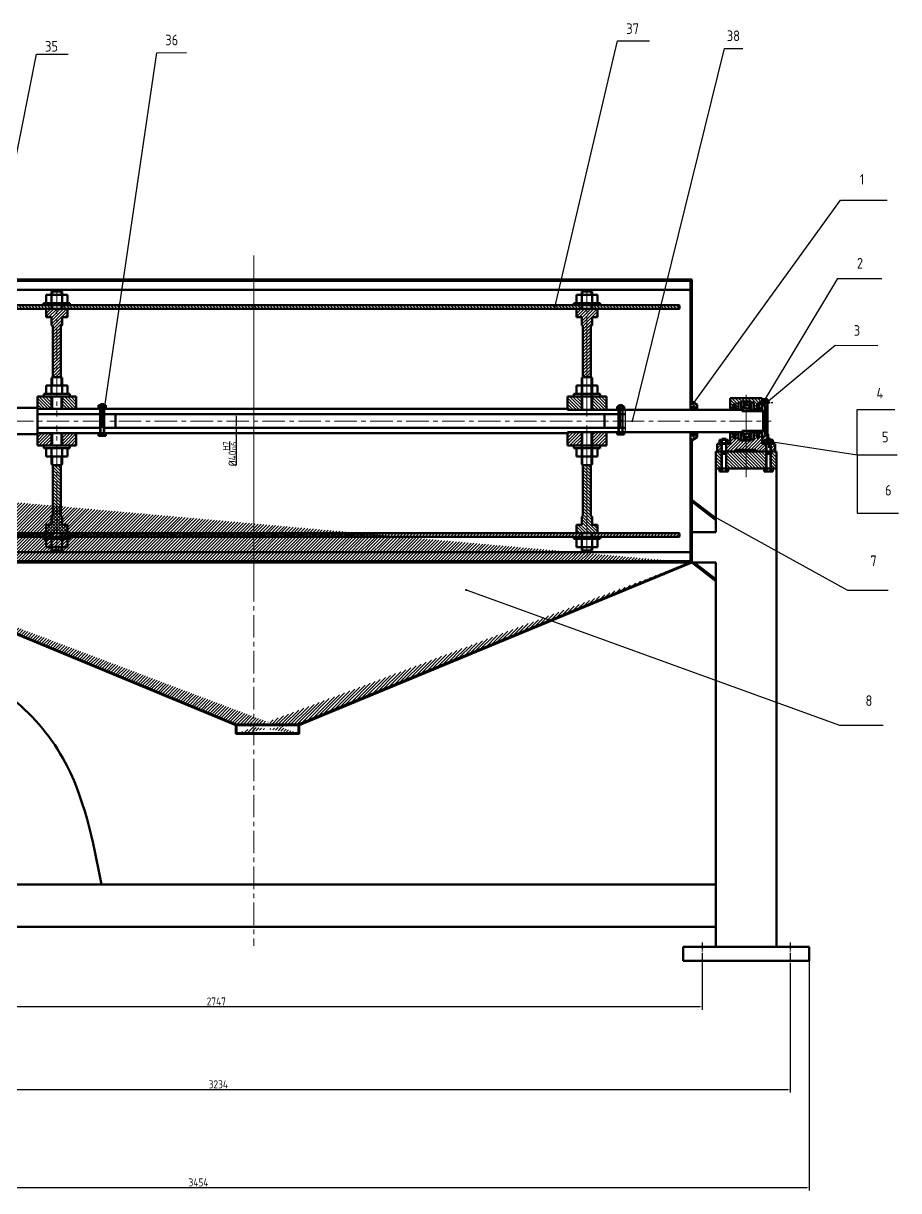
# Model space of a CAD drawing. Extents: x -11378 to 3982, y -2037 to 3878.
# Drawn here: x -1688 to 786, y 579 to 3878 of the extents above; entities that cross this region are included whole.
import ezdxf

# ---------------------------------------------------------------- set-up
doc = ezdxf.new("R2010")
doc.units = 0
for name, pattern in [('ACAD_ISO04W100', [30, 24, -3, 0, -3]), ('CENTER2', [28.575, 19.05, -3.175, 3.175, -3.175]), ('CENTERX2', [101.6, 63.5, -12.7, 12.7, -12.7])]:
    doc.linetypes.add(name, pattern=pattern)
doc.layers.get('0').update_dxf_attribs({"linetype": 'CONTINUOUS'})
doc.layers.get('Defpoints').update_dxf_attribs({"linetype": 'CONTINUOUS'})
doc.layers.add('中心线', color=50, linetype='CENTER2')
for name, color, linetype, lineweight in [('中心线层', 4, 'ACAD_ISO04W100', 25), ('文字层', 7, 'CONTINUOUS', 25), ('标注层', 3, 'CONTINUOUS', 25), ('点划线', 1, 'CENTERX2', 9), ('粗实线', 7, 'CONTINUOUS', 50), ('细实线', 5, 'CONTINUOUS', 20)]:
    doc.layers.add(name, color=color, linetype=linetype, lineweight=lineweight)
doc.styles.get("Standard").update_dxf_attribs({"font": 'gbenor.shx'})
doc.styles.add('工程字', font='gbenor.shx', dxfattribs={"bigfont": 'gbcbig.shx'})
doc.dimstyles.new('标注样式', dxfattribs={"dimscale": 6, "dimtxt": 3.75, "dimasz": 1, "dimexe": 1.5, "dimexo": 0, "dimgap": 0.5, "dimtad": 1, "dimdec": 0, "dimdsep": 46, "dimtxsty": '工程字', "dimcen": 0, "dimadec": 1, "dimazin": 0, "dimtfac": 0.7, "dimtdec": 0, "dimtmove": 0, "dimatfit": 3, "dimldrblk": 'DOT', "dimfxl": 1, "dimtzin": 0, "dimarcsym": 0})
doc.dimstyles.new('标注样式$0', dxfattribs={"dimscale": 6, "dimtxt": 3.75, "dimasz": 1, "dimexe": 1.5, "dimexo": 0, "dimgap": 0.5, "dimtad": 1, "dimdec": 0, "dimdsep": 46, "dimtxsty": '工程字', "dimcen": 0, "dimadec": 1, "dimazin": 0, "dimtfac": 0.7, "dimtdec": 0, "dimtmove": 0, "dimatfit": 3, "dimldrblk": 'DOT', "dimfxl": 1, "dimtzin": 0, "dimarcsym": 0})

# ---------------------------------------------------------------- blocks, each defined once
blk = doc.blocks.new('_Dot')
at = {"color": 0, "lineweight": -2}
blk.add_line((-0.5, 0), (-1, 0), dxfattribs=at)
at = {"color": 0, "const_width": 0.5}
blk.add_lwpolyline([(-0.25, 0, 1), (0.25, 0, 1)], format="xyb", close=True, dxfattribs=at)
blk = doc.blocks.new('*D17')
at = {"layer": 'Defpoints', "color": 0}
for p in [(-2516.2, 1228.9), (230.9, 1228.9), (230.9, 1099.4)]:
    blk.add_point(p, dxfattribs=at)
at = {"layer": '标注层', "color": 0, "lineweight": -2}
for p, q in [((-2516.2, 1228.9), (-2516.2, 1090.4)), ((230.9, 1228.9), (230.9, 1090.4)), ((-2510.2, 1099.4), (224.9, 1099.4))]:
    blk.add_line(p, q, dxfattribs=at)
at = {"layer": '标注层', "color": 0}
for points in [[(-2510.2, 1100.4), (-2510.2, 1098.4), (-2516.2, 1099.4)], [(224.9, 1100.4), (224.9, 1098.4), (230.9, 1099.4)]]:
    blk.add_solid(points, dxfattribs=at)
at = {"layer": '标注层', "color": 0, "insert": (-1142.7, 1113.7), "char_height": 22.5, "attachment_point": 5, "style": '工程字'}
blk.add_mtext('2747', dxfattribs=at)
blk = doc.blocks.new('*D18')
at = {"layer": 'Defpoints', "color": 0}
for p in [(-2753.9, 1228.9), (480, 1216.9), (480, 865.1)]:
    blk.add_point(p, dxfattribs=at)
at = {"layer": '标注层', "color": 0, "lineweight": -2}
for p, q in [((-2753.9, 1228.9), (-2753.9, 856.1)), ((480, 1216.9), (480, 856.1)), ((-2747.9, 865.1), (474, 865.1))]:
    blk.add_line(p, q, dxfattribs=at)
at = {"layer": '标注层', "color": 0}
for points in [[(-2747.9, 866.1), (-2747.9, 864.1), (-2753.9, 865.1)], [(474, 866.1), (474, 864.1), (480, 865.1)]]:
    blk.add_solid(points, dxfattribs=at)
at = {"layer": '标注层', "color": 0, "insert": (-1136.9, 879.4), "char_height": 22.5, "attachment_point": 5, "style": '工程字'}
blk.add_mtext('3234', dxfattribs=at)
blk = doc.blocks.new('*D20')
at = {"layer": 'Defpoints', "color": 0}
for p in [(-2919.8, 3469.8), (533.8, 1228.9), (533.8, 587.9)]:
    blk.add_point(p, dxfattribs=at)
at = {"layer": '标注层', "color": 0, "lineweight": -2}
for p, q in [((-2919.8, 3469.8), (-2919.8, 578.9)), ((533.8, 1228.9), (533.8, 578.9)), ((-2913.8, 587.9), (527.8, 587.9))]:
    blk.add_line(p, q, dxfattribs=at)
at = {"layer": '标注层', "color": 0}
for points in [[(-2913.8, 588.9), (-2913.8, 586.9), (-2919.8, 587.9)], [(527.8, 588.9), (527.8, 586.9), (533.8, 587.9)]]:
    blk.add_solid(points, dxfattribs=at)
at = {"layer": '标注层', "color": 0, "insert": (-1193, 602.2), "char_height": 22.5, "attachment_point": 5, "style": '工程字'}
blk.add_mtext('3454', dxfattribs=at)
blk = doc.blocks.new('*D25')
at = {"layer": 'Defpoints', "color": 0}
for p in [(-1036.8, 2773.9), (-1086.9, 2734.9), (-1036.8, 2734.9)]:
    blk.add_point(p, dxfattribs=at)
at = {"layer": '标注层', "color": 0, "lineweight": -2}
for p, q in [((-1036.8, 2773.9), (-1095.9, 2773.9)), ((-1086.9, 2767.9), (-1086.9, 2740.9)), ((-1036.8, 2734.9), (-1095.9, 2734.9)), ((-1086.9, 2734.9), (-1086.9, 2629.8))]:
    blk.add_line(p, q, dxfattribs=at)
at = {"layer": '标注层', "color": 0}
for points in [[(-1087.9, 2767.9), (-1085.9, 2767.9), (-1086.9, 2773.9)], [(-1087.9, 2740.9), (-1085.9, 2740.9), (-1086.9, 2734.9)]]:
    blk.add_solid(points, dxfattribs=at)
at = {"layer": '标注层', "color": 0, "insert": (-1104.6, 2661.7), "char_height": 22.5, "attachment_point": 5, "rotation": 90, "style": '工程字'}
blk.add_mtext('%%C40{\\H0.7x;\\SH7/n6;}', dxfattribs=at)

msp = doc.modelspace()

# ---------------------------------------------------------------- hatches: boundary and pattern name
at = {"layer": '细实线'}
h = msp.add_hatch(dxfattribs=at)
h.set_pattern_fill('ANSI31', color=256, scale=2, style=0)
h.set_pattern_definition([(45, (-2270.203, 2809.8553), (-4.490128, 4.490128), [])])
h.paths.add_polyline_path([(-2270.2, 3027.2), (-2268.2, 3027.2), (-2268.2, 2915.6), (-2197.9, 2915.6), (-2197.9, 3154.4), (202.1, 3154.4), (202.1, 2809.9), (198.1, 2809.9), (198.1, 3150.4), (-2193.9, 3150.4), (-2193.9, 2911.6), (-2197.9, 2911.6), (-2270.2, 2911.6)])
h = msp.add_hatch(dxfattribs=at)
h.set_pattern_fill('ANSI31', color=256, scale=2, style=0)
h.set_pattern_definition([(135, (167.0265, 3071.4916), (4.490128, 4.490128), [])])
h.paths.add_polyline_path([(-79.7, 3081.5), (165.5, 3081.5, -0.414214), (167, 3080), (167, 3073, -0.414214), (165.5, 3071.5), (-79.7, 3071.5)])
h.paths.add_polyline_path([(-1117.6, 3081.5), (-844.2, 3081.5), (-109.7, 3081.5), (-109.7, 3071.5), (-844.2, 3071.5), (-1117.6, 3071.5)])
h.paths.add_polyline_path([(-1578.6, 3081.5), (-1117.6, 3081.5), (-1117.6, 3071.5), (-1578.6, 3071.5)])
h.paths.add_polyline_path([(-1853.8, 3081.5), (-1853.8, 3071.5), (-1608.6, 3071.5), (-1608.6, 3081.5)])
h = msp.add_hatch(dxfattribs=at)
h.set_pattern_fill('ANSI31', color=256, scale=2, style=0)
h.set_pattern_definition([(45, (-1623.5926, 2878.8465), (-4.490128, 4.490128), [])])
h.paths.add_polyline_path([(-1578.6, 3047.5), (-1563.6, 3047.5), (-1563.6, 3071.5), (-1593.6, 3071.5), (-1593.6, 2987.7), (-1593.6, 2878.8), (-1582.3, 2878.8), (-1582.3, 2987.7), (-1582.3, 3022.5), (-1578.6, 3025.3), (-1578.6, 3029.4)])
h.paths.add_polyline_path([(-1593.6, 3071.5), (-1623.6, 3071.5), (-1623.6, 3047.5), (-1608.6, 3047.5), (-1608.6, 3029.4), (-1608.6, 3025.3), (-1604.8, 3022.5), (-1604.8, 2987.7), (-1604.8, 2878.8), (-1593.6, 2878.8), (-1593.6, 2987.7)])
h.paths.add_polyline_path([(-94.7, 3071.5), (-124.7, 3071.5), (-124.7, 3047.5), (-109.7, 3047.5), (-109.7, 3029.4), (-109.7, 3025.3), (-106, 3022.5), (-106, 2987.7), (-106, 2878.8), (-94.7, 2878.8), (-94.7, 2987.7)])
h.paths.add_polyline_path([(-83.5, 3022.5), (-79.7, 3025.3), (-79.7, 3029.4), (-79.7, 3047.5), (-64.7, 3047.5), (-64.7, 3071.5), (-94.7, 3071.5), (-94.7, 2987.7), (-94.7, 2878.8), (-83.5, 2878.8), (-83.5, 2987.7)])
h = msp.add_hatch(dxfattribs=at)
h.set_pattern_fill('ANSI31', color=256, scale=2, style=0)
h.set_pattern_definition([(135, (-39.757, 2781.92), (4.490128, 4.490128), [])])
h.paths.add_polyline_path([(-1578.6, 2788.9), (-1538.6, 2788.9), (-1538.6, 2823.6), (-1578.6, 2823.6)])
h.paths.add_polyline_path([(-1648.6, 2788.9), (-1608.6, 2788.9), (-1608.6, 2823.6), (-1648.6, 2823.6)])
h.paths.add_polyline_path([(-149.7, 2785.9), (-109.7, 2785.9), (-109.7, 2823.6), (-149.7, 2823.6)])
h.paths.add_polyline_path([(-79.7, 2785.9), (-39.8, 2785.9), (-39.8, 2823.6), (-79.7, 2823.6)])
h = msp.add_hatch(dxfattribs=at)
h.set_pattern_fill('ANSI31', color=256, scale=2, angle=90, style=0)
h.set_pattern_definition([(135, (198.126, 2698.985), (-4.49013, -4.49013), [])])
h.paths.add_polyline_path([(216.6, 2799.9), (202.1, 2809.9), (198.1, 2809.9), (198.1, 2785.9), (203.7, 2785.9), (205.7, 2796.2), (208.9, 2796.2), (211.3, 2785.9), (216.6, 2785.9)])
h.paths.add_polyline_path([(198.1, 2699), (202.1, 2699), (216.6, 2709), (216.6, 2722.9), (211.3, 2722.9), (208.9, 2712.6), (205.7, 2712.6), (203.7, 2722.9), (198.1, 2722.9)])
h = msp.add_hatch(dxfattribs=at)
h.set_pattern_fill('ANSI31', color=256, scale=2, angle=90, style=0)
h.set_pattern_definition([(135, (310.4315, 2787.856), (-4.49013, -4.49013), [])])
h.paths.add_polyline_path([(400.4, 2819), (385.2, 2819), (382.4, 2819), (355.4, 2819), (355.4, 2809.4), (369.3, 2809.4), (369.3, 2807.1), (377, 2807.1), (377, 2787.9), (384.5, 2787.9), (386.1, 2802.6), (388.7, 2802.6), (391.4, 2802.6), (393, 2787.9), (400.4, 2787.9)])
h.paths.add_polyline_path([(355.4, 2819), (328.4, 2819), (325.7, 2819), (310.4, 2819), (310.4, 2787.9), (317.9, 2787.9), (319.4, 2802.6), (322.1, 2802.6), (324.8, 2802.6), (326.4, 2787.9), (333.8, 2787.9), (333.8, 2807.1), (341.6, 2807.1), (341.6, 2809.4), (355.4, 2809.4)])
h = msp.add_hatch(dxfattribs=at)
h.set_pattern_fill('ANSI31', color=256, scale=2, style=0)
h.set_pattern_definition([(45, (343.5565, 2781.92), (-4.4901, 4.4901), [])])
h.paths.add_polyline_path([(367.3, 2796.6), (367.3, 2804.9, 0.414214), (365.3, 2806.9), (350.3, 2806.9, 0.414214), (348.3, 2804.9), (348.3, 2803.4)])
h.paths.add_polyline_path([(365.6, 2781.9), (365.6, 2788.2), (361.6, 2789.6), (361.4, 2789.1), (348.3, 2792.1), (348.3, 2794.4), (343.6, 2794.4), (343.6, 2783.9, 0.414214), (345.6, 2781.9)])
h = msp.add_hatch(dxfattribs=at)
h.set_pattern_fill('ANSI31', color=256, scale=2, style=0)
h.set_pattern_definition([(45, (400.4315, 2693.057), (-4.49013, 4.49013), [])])
h.paths.add_polyline_path([(416, 2815.8), (400.4, 2815.8), (400.4, 2809.5), (416, 2809.5)])
h.paths.add_polyline_path([(416, 2804.3), (400.4, 2804.3), (400.4, 2798.7), (409, 2798.7), (409, 2754.4), (416, 2754.4)])
h.paths.add_polyline_path([(416, 2754.4), (409, 2754.4), (409, 2710.2), (400.4, 2710.2), (400.4, 2693.1), (406.4, 2693.1), (406.4, 2701.3), (412.4, 2701.3), (412.4, 2704.4), (416, 2704.4)])
h = msp.add_hatch(dxfattribs=at)
h.set_pattern_fill('ANSI37', color=256, style=0)
h.set_pattern_definition([(45, (317.8806, 2706.2222), (-2.24506, 2.24506), []), (135, (317.8806, 2706.2222), (-2.24506, -2.24506), [])])
h.paths.add_polyline_path([(324.8, 2802.6), (322.1, 2802.6), (319.4, 2802.6), (317.9, 2787.9), (317.9, 2785.9), (326.4, 2785.9), (326.4, 2787.9)])
h.paths.add_polyline_path([(391.4, 2802.6), (388.7, 2802.6), (386.1, 2802.6), (384.5, 2787.9), (384.5, 2786.1), (393, 2786.1), (393, 2787.9)])
h.paths.add_polyline_path([(393, 2721), (393, 2722.7), (384.5, 2722.7), (384.5, 2721), (386.1, 2706.2), (388.7, 2706.2), (391.4, 2706.2)])
h.paths.add_polyline_path([(326.4, 2721), (326.4, 2722.9), (317.9, 2722.9), (317.9, 2721), (319.4, 2706.2), (322.1, 2706.2), (324.8, 2706.2)])
h = msp.add_hatch(dxfattribs=at)
h.set_pattern_fill('ANSI31', color=256, scale=2, angle=90, style=0)
h.set_pattern_definition([(135, (367.3065, 2722.714), (-4.49013, -4.49013), [])])
h.paths.add_polyline_path([(403.5, 2786.1), (367.3, 2786.1), (367.3, 2781.9), (382.2, 2781.9), (385.2, 2781.9), (403.5, 2781.9)])
h.paths.add_polyline_path([(400.4, 2726.9), (385.2, 2726.9), (382.2, 2726.9), (367.3, 2726.9), (367.3, 2722.7), (400.4, 2722.7)])
h.paths.add_polyline_path([(403.5, 2726.9), (400.4, 2726.9), (400.4, 2722.7), (403.5, 2722.7)])
h = msp.add_hatch(dxfattribs=at)
h.set_pattern_fill('ANSI31', color=256, scale=2, style=0)
h.set_pattern_definition([(45, (-2534.188, 2354.42), (-4.490128, 4.490128), [])])
h.paths.add_polyline_path([(196.9, 2354.4), (-2192.6, 2354.4)], flags=16)
edge = h.paths.add_edge_path()
edge.add_line((202.1, 2699), (198.1, 2699))
edge.add_line((198.1, 2358.4), (198.1, 2699.9))
edge.add_line((202.1, 2354.4), (202.1, 2699))
edge.add_line((196.9, 2354.4), (202.1, 2354.4))
edge.add_line((198.1, 2358.4), (-2193.9, 2358.4))
edge.add_line((-2197.9, 2354.4), (-2197.9, 2593.3))
edge.add_line((-2193.9, 2597.3), (-2193.9, 2358.4))
edge.add_line((-2534.2, 2593.3), (-2197.9, 2593.3))
edge.add_line((-2530.2, 2597.3), (-2197.9, 2597.3))
edge.add_line((-2534.2, 2717.4), (-2534.2, 2593.3))
edge.add_line((-2530.2, 2717.4), (-2530.2, 2597.3))
h = msp.add_hatch(dxfattribs=at)
h.set_pattern_fill('ANSI31', color=256, scale=2, style=0)
h.set_pattern_definition([(225, (-39.757, 2726.92), (4.490128, -4.490128), [])])
h.paths.add_polyline_path([(-1578.6, 2719.9), (-1538.6, 2719.9), (-1538.6, 2685.2), (-1578.6, 2685.2)])
h.paths.add_polyline_path([(-1648.6, 2719.9), (-1608.6, 2719.9), (-1608.6, 2685.2), (-1648.6, 2685.2)])
h.paths.add_polyline_path([(-149.7, 2722.9), (-109.7, 2722.9), (-109.7, 2685.2), (-149.7, 2685.2)])
h.paths.add_polyline_path([(-79.7, 2722.9), (-39.8, 2722.9), (-39.8, 2685.2), (-79.7, 2685.2)])
h = msp.add_hatch(dxfattribs=at)
h.set_pattern_fill('ANSI31', color=256, scale=2, style=0)
h.set_pattern_definition([(45, (273.4315, 2667.8867), (-4.49013, 4.49013), [])])
h.paths.add_polyline_path([(341.6, 2699.4), (341.6, 2701.8), (333.8, 2701.8), (333.8, 2721), (326.4, 2721), (324.8, 2706.2), (322.1, 2706.2), (319.4, 2706.2), (317.9, 2721), (310.4, 2721), (310.4, 2689.9), (299, 2689.9), (299, 2667.9), (328.4, 2667.9), (328.4, 2672.9), (355.4, 2672.9), (355.4, 2699.4)])
h.paths.add_polyline_path([(369.3, 2699.4), (355.4, 2699.4), (355.4, 2672.9), (382.4, 2672.9), (382.4, 2667.9), (411.8, 2667.9), (411.8, 2689.9), (400.4, 2689.9), (400.4, 2721), (393, 2721), (391.4, 2706.2), (388.7, 2706.2), (386.1, 2706.2), (384.5, 2721), (377, 2721), (377, 2701.8), (369.3, 2701.8)])
h.paths.add_polyline_path([(425, 2667.9), (437.4, 2667.9), (437.4, 2689.9), (425, 2689.9)])
h.paths.add_polyline_path([(285.8, 2689.9), (273.4, 2689.9), (273.4, 2667.9), (281.4, 2667.9), (285.8, 2667.9)])
h = msp.add_hatch(dxfattribs=at)
h.set_pattern_fill('ANSI31', color=256, scale=2, style=0)
h.set_pattern_definition([(315, (343.5565, 2726.92), (-4.4901, -4.4901), [])])
h.paths.add_polyline_path([(367.3, 2712.3), (367.3, 2703.9, -0.414214), (365.3, 2701.9), (350.3, 2701.9, -0.414214), (348.3, 2703.9), (348.3, 2705.4)])
h.paths.add_polyline_path([(365.6, 2726.9), (365.6, 2720.7), (361.6, 2719.2), (361.4, 2719.8), (348.3, 2716.8), (348.3, 2714.4), (343.6, 2714.4), (343.6, 2724.9, -0.414214), (345.6, 2726.9)])
h = msp.add_hatch(dxfattribs=at)
h.set_pattern_fill('ANSI31', color=256, scale=2, angle=90, style=0)
h.set_pattern_definition([(135, (-2715.214, 2619.899), (-4.490128, -4.490128), [])])
h.paths.add_polyline_path([(411.8, 2667.9), (382.4, 2667.9), (355.4, 2667.9), (355.4, 2619.9), (411.8, 2619.9)])
h.paths.add_polyline_path([(355.4, 2667.9), (328.4, 2667.9), (299, 2667.9), (299, 2619.9), (355.4, 2619.9)])
h.paths.add_polyline_path([(269.5, 2619.9), (285.8, 2619.9), (285.8, 2667.9), (281.4, 2667.9), (269.5, 2667.9)])
h.paths.add_polyline_path([(441.4, 2667.9), (425, 2667.9), (425, 2619.9), (441.4, 2619.9)])
h = msp.add_hatch(dxfattribs=at)
h.set_pattern_fill('ANSI31', color=256, scale=2, angle=90, style=0)
h.set_pattern_definition([(135, (-1623.5926, 2437.3485), (-4.490128, -4.490128), [])])
h.paths.add_polyline_path([(-83.5, 2521.1), (-83.5, 2630), (-94.7, 2630), (-94.7, 2521.1), (-94.7, 2437.3), (-64.7, 2437.3), (-64.7, 2461.3), (-79.7, 2461.3), (-79.7, 2479.4), (-79.7, 2483.5), (-83.5, 2486.3)])
h.paths.add_polyline_path([(-94.7, 2521.1), (-94.7, 2630), (-106, 2630), (-106, 2521.1), (-106, 2486.3), (-109.7, 2483.5), (-109.7, 2479.4), (-109.7, 2461.3), (-124.7, 2461.3), (-124.7, 2437.3), (-94.7, 2437.3)])
h.paths.add_polyline_path([(-1578.6, 2479.4), (-1578.6, 2483.5), (-1582.3, 2486.3), (-1582.3, 2521.1), (-1582.3, 2630), (-1593.6, 2630), (-1593.6, 2521.1), (-1593.6, 2437.3), (-1563.6, 2437.3), (-1563.6, 2461.3), (-1578.6, 2461.3)])
h.paths.add_polyline_path([(-1593.6, 2521.1), (-1593.6, 2630), (-1604.8, 2630), (-1604.8, 2521.1), (-1604.8, 2486.3), (-1608.6, 2483.5), (-1608.6, 2479.4), (-1608.6, 2461.3), (-1623.6, 2461.3), (-1623.6, 2437.3), (-1593.6, 2437.3)])
h = msp.add_hatch(dxfattribs=at)
h.set_pattern_fill('ANSI31', color=256, scale=2, angle=45, style=0)
h.set_pattern_definition([(90, (202.126, 2302.064), (-6.35, 1e-15), [])])
h.paths.add_polyline_path([(202.1, 2531.7), (202.1, 2526.7), (269.5, 2474.3), (269.5, 2479.4)])
h.paths.add_polyline_path([(208.6, 2354.4), (202.1, 2354.4), (269.5, 2302.1), (269.5, 2307.1)])
h = msp.add_hatch(dxfattribs=at)
h.set_pattern_fill('ANSI31', color=256, scale=2, style=0)
h.set_pattern_definition([(225, (167.0265, 2437.3485), (4.490128, -4.490128), [])])
h.paths.add_polyline_path([(-79.7, 2427.3), (165.5, 2427.3, 0.414214), (167, 2428.8), (167, 2435.8, 0.414214), (165.5, 2437.3), (-79.7, 2437.3)])
h.paths.add_polyline_path([(-1117.6, 2427.3), (-844.2, 2427.3), (-109.7, 2427.3), (-109.7, 2437.3), (-844.2, 2437.3), (-1117.6, 2437.3)])
h.paths.add_polyline_path([(-1578.6, 2427.3), (-1117.6, 2427.3), (-1117.6, 2437.3), (-1578.6, 2437.3)])
h.paths.add_polyline_path([(-1853.8, 2427.3), (-1853.8, 2437.3), (-1608.6, 2437.3), (-1608.6, 2427.3)])
h = msp.add_hatch(dxfattribs=at)
h.set_pattern_fill('ANSI31', color=256, scale=2, style=0)
h.set_pattern_definition([(45, (-2197.874, 1870.033), (-4.490128, 4.490128), [])])
h.paths.add_polyline_path([(-1085.1, 1895), (-1085.1, 1872), (-910.6, 1872.1), (-910.6, 1895.1)], flags=16)
edge = h.paths.add_edge_path()
edge.add_line((-2192.6, 2354.4), (-1086.7, 1897))
edge.add_line((-2197.9, 2354.4), (-1087.1, 1895))
edge.add_line((-1087.1, 1895), (-1087.1, 1870))
edge.add_line((-909, 1897.1), (-1086.7, 1897))
edge.add_line((-908.6, 1870.1), (-1087.1, 1870))
edge.add_line((196.9, 2354.4), (-909, 1897.1))
edge.add_line((202.1, 2354.4), (-908.6, 1895.1))
edge.add_line((-908.6, 1895.1), (-908.6, 1870.1))

# ---------------------------------------------------------------- linework, layer by layer
at = {"layer": '中心线'}
for p, q in [((230.9, 1279.9), (230.9, 1216.9)), ((480, 1279.9), (480, 1216.9))]:
    msp.add_line(p, q, dxfattribs=at)
at = {"layer": '中心线层'}
for p, q in [((395.7, 2806.9), (430.3, 2806.9)), ((418.4, 2717.5), (418.4, 2678.4)), ((395.7, 2701.9), (404.8, 2701.9))]:
    msp.add_line(p, q, dxfattribs=at)
at = {"layer": '文字层'}
msp.add_line((13.7, 2785.9), (13.7, 2722.9), dxfattribs=at)
at = {"layer": '标注层'}
for p, q in [((669.4, 2658.9), (669.4, 2787)), ((669.4, 2787), (775.9, 2787)), ((669.4, 2658.9), (669.4, 2493.8)), ((669.4, 2493.8), (786.5, 2493.8))]:
    msp.add_line(p, q, dxfattribs=at)
at = {"layer": '点划线'}
for p, q in [((-1036.8, 3222), (-1036.8, 1271)), ((-1036.8, 2286.9), (-1036.8, 3222)), ((-1593.6, 3120.4), (-1593.6, 2987.7)), ((-94.7, 3120.4), (-94.7, 2987.7)), ((-94.7, 2987.7), (-94.7, 3120.4)), ((-1593.6, 2987.7), (-1593.6, 2767.3)), ((-94.7, 2785.9), (-94.7, 2987.7)), ((-94.7, 2987.7), (-94.7, 2767.3)), ((-1465.3, 2798.9), (-1465.3, 2712.9)), ((0.3, 2795.9), (0.3, 2715.9)), ((-2739.3, 2754.4), (426.2, 2754.4)), ((-1593.6, 2521.1), (-1593.6, 2741.5)), ((-94.7, 2521.1), (-94.7, 2741.5)), ((-94.7, 2722.9), (-94.7, 2521.1)), ((-1593.6, 2388.4), (-1593.6, 2521.1)), ((-94.7, 2521.1), (-94.7, 2388.4)), ((-94.7, 2388.4), (-94.7, 2521.1))]:
    msp.add_line(p, q, dxfattribs=at)
at = {"layer": '粗实线'}
for p, q in [((-2197.9, 3154.4), (202.1, 3154.4)), ((198.1, 3150.4), (-2193.9, 3150.4)), ((198.1, 3150.4), (198.1, 2809.9)), ((202.1, 3154.4), (202.1, 2809.9)), ((198.1, 3125.4), (-2193.9, 3125.4)), ((-1623.6, 3111.1), (-1563.6, 3111.1)), ((-1623.6, 3087.1), (-1623.6, 3111.1)), ((-1608.6, 3071.5), (-1608.6, 3120.1)), ((-1608.6, 3120.1), (-1578.6, 3120.1)), ((-1578.6, 3071.5), (-1578.6, 3120.1)), ((-1563.6, 3087.1), (-1563.6, 3111.1)), ((-64.7, 3111.1), (-124.7, 3111.1)), ((-124.7, 3087.1), (-124.7, 3111.1)), ((-109.7, 3071.5), (-109.7, 3120.1)), ((-79.7, 3120.1), (-109.7, 3120.1)), ((-79.7, 3071.5), (-79.7, 3120.1)), ((-64.7, 3087.1), (-64.7, 3111.1)), ((-1852.8, 3081.5), (-844.2, 3081.5)), ((-1852.8, 3071.5), (-844.2, 3071.5)), ((-1630.7, 3087.1), (-1563.6, 3087.1)), ((-1630.7, 3087.1), (-1630.7, 3081.5)), ((-1623.6, 3071.5), (-1623.6, 3047.5)), ((-1563.6, 3087.1), (-1556.5, 3087.1)), ((-1563.6, 3071.5), (-1563.6, 3047.5)), ((-1556.5, 3087.1), (-1556.5, 3081.5)), ((165.5, 3081.5), (-844.2, 3081.5)), ((165.5, 3071.5), (-844.2, 3071.5)), ((-124.7, 3087.1), (-131.9, 3087.1)), ((-131.9, 3087.1), (-131.9, 3081.5)), ((-57.6, 3087.1), (-124.7, 3087.1)), ((-124.7, 3071.5), (-124.7, 3047.5)), ((-64.7, 3071.5), (-64.7, 3047.5)), ((-57.6, 3087.1), (-57.6, 3081.5)), ((167, 3080), (167, 3073)), ((-1623.6, 3047.5), (-1608.6, 3047.5)), ((-1608.6, 3029.4), (-1608.6, 3047.5)), ((-1578.6, 3029.4), (-1578.6, 3047.5)), ((-1578.6, 3047.5), (-1563.6, 3047.5)), ((-109.7, 3047.5), (-124.7, 3047.5)), ((-109.7, 3029.4), (-109.7, 3047.5)), ((-79.7, 3029.4), (-79.7, 3047.5)), ((-64.7, 3047.5), (-79.7, 3047.5)), ((-1608.6, 3029.4), (-1608.6, 3025.3)), ((-1608.6, 3025.3), (-1604.8, 3022.5)), ((-1604.8, 3022.5), (-1604.8, 2987.7)), ((-1578.6, 3025.3), (-1582.3, 3022.5)), ((-1582.3, 3022.5), (-1582.3, 2987.7)), ((-1578.6, 3029.4), (-1578.6, 3025.3)), ((-109.7, 3029.4), (-109.7, 3025.3)), ((-109.7, 3025.3), (-106, 3022.5)), ((-106, 3022.5), (-106, 2987.7)), ((-79.7, 3025.3), (-83.5, 3022.5)), ((-83.5, 3022.5), (-83.5, 2987.7)), ((-79.7, 3029.4), (-79.7, 3025.3)), ((-1604.8, 2987.7), (-1604.8, 2878.8)), ((-1582.3, 2987.7), (-1582.3, 2878.8)), ((-106, 2987.7), (-106, 2878.8)), ((-83.5, 2987.7), (-83.5, 2878.8)), ((-1608.6, 2876), (-1604.8, 2878.8)), ((-1608.6, 2871.9), (-1608.6, 2876)), ((-1608.6, 2830.9), (-1608.6, 2871.9)), ((-1604.8, 2878.8), (-1582.3, 2878.8)), ((-1578.6, 2876), (-1582.3, 2878.8)), ((-1578.6, 2871.9), (-1578.6, 2876)), ((-1578.6, 2830.9), (-1578.6, 2871.9)), ((-109.7, 2876), (-106, 2878.8)), ((-109.7, 2871.9), (-109.7, 2876)), ((-109.7, 2785.9), (-109.7, 2871.9)), ((-83.5, 2878.8), (-106, 2878.8)), ((-79.7, 2876), (-83.5, 2878.8)), ((-79.7, 2871.9), (-79.7, 2876)), ((-79.7, 2785.9), (-79.7, 2871.9)), ((-1623.6, 2854.9), (-1563.6, 2854.9)), ((-1623.6, 2830.9), (-1623.6, 2854.9)), ((-1563.6, 2830.9), (-1563.6, 2854.9)), ((-64.7, 2854.9), (-124.7, 2854.9)), ((-124.7, 2830.9), (-124.7, 2854.9)), ((-64.7, 2830.9), (-64.7, 2854.9)), ((-1648.6, 2788.9), (-1648.6, 2823.6)), ((-1648.6, 2823.6), (-1538.6, 2823.6)), ((-1623.6, 2830.9), (-1630.5, 2830.9)), ((-1630.5, 2830.9), (-1630.5, 2823.6)), ((-1556.7, 2830.9), (-1623.6, 2830.9)), ((-1608.6, 2788.9), (-1608.6, 2823.6)), ((-1578.6, 2788.9), (-1578.6, 2823.6)), ((-1556.7, 2830.9), (-1556.7, 2823.6)), ((-1538.6, 2823.6), (-1538.6, 2788.9)), ((-39.8, 2823.6), (-149.7, 2823.6)), ((-149.7, 2823.6), (-149.7, 2785.9)), ((-131.7, 2830.9), (-64.7, 2830.9)), ((-131.7, 2830.9), (-131.7, 2823.6)), ((-64.7, 2830.9), (-57.8, 2830.9)), ((-57.8, 2830.9), (-57.8, 2823.6)), ((-39.8, 2785.9), (-39.8, 2823.6)), ((202.1, 2809.9), (198.1, 2809.9)), ((198.1, 2809.9), (198.1, 2785.9)), ((202.1, 2809.9), (216.6, 2799.9)), ((310.4, 2819), (325.7, 2819)), ((310.4, 2785.9), (310.4, 2819)), ((325.7, 2819), (328.4, 2819)), ((355.4, 2819), (328.4, 2819)), ((341.6, 2807.1), (333.8, 2807.1)), ((333.8, 2807.1), (333.8, 2785.9)), ((341.6, 2809.4), (369.3, 2809.4)), ((341.6, 2809.4), (341.6, 2785.9)), ((348.3, 2804.9), (348.3, 2794.4)), ((365.3, 2806.9), (350.3, 2806.9)), ((355.4, 2819), (382.4, 2819)), ((367.3, 2804.9), (367.3, 2781.9)), ((369.3, 2809.4), (369.3, 2786.1)), ((369.3, 2807.1), (377, 2807.1)), ((377, 2807.1), (377, 2786.1)), ((385.2, 2819), (382.4, 2819)), ((400.4, 2819), (385.2, 2819)), ((394.8, 2809), (392.9, 2806.9)), ((394.8, 2804.8), (392.9, 2806.9)), ((400.4, 2809), (394.8, 2809)), ((394.8, 2809), (394.8, 2804.8)), ((400.4, 2804.8), (394.8, 2804.8)), ((400.4, 2786.1), (400.4, 2819)), ((400.4, 2815.8), (416, 2815.8)), ((416, 2809.5), (400.4, 2809.5)), ((416, 2809), (400.4, 2809)), ((416, 2804.8), (400.4, 2804.8)), ((409.4, 2809), (409.4, 2804.8)), ((416, 2815.8), (416, 2754.4)), ((416, 2810.7), (418.2, 2810.7)), ((418.2, 2808.5), (416, 2808.5)), ((418.2, 2805.3), (416, 2805.3)), ((418.2, 2810.7), (418.2, 2806.9)), ((418.2, 2806.9), (418.2, 2803.8)), ((-1745, 2791.4), (-1648.6, 2791.4)), ((-1648.6, 2788.9), (-149.7, 2788.9)), ((-1648.6, 2788.9), (-1648.6, 2719.9)), ((-1648.6, 2773.9), (-1470.8, 2773.9)), ((-1476.3, 2788.9), (-1476.3, 2790.9)), ((-1476.3, 2790.9), (-1465.3, 2790.9)), ((-1465.3, 2798.9), (-1475.3, 2798.9)), ((-1475.3, 2798.9), (-1475.3, 2798.9)), ((-1475.3, 2798.9), (-1475.3, 2790.9)), ((-1470.8, 2788.9), (-1470.8, 2719.9)), ((-1470.3, 2802.1), (-1470.3, 2790.9)), ((-1470.3, 2802.1), (-1460.3, 2802.1)), ((-1470.3, 2788.9), (-1470.3, 2712.9)), ((-1465.3, 2798.9), (-1465.3, 2798.9)), ((-1465.3, 2798.9), (-1455.3, 2798.9)), ((-1454.3, 2790.9), (-1465.3, 2790.9)), ((-1465.3, 2788.9), (-1454.3, 2788.9)), ((-1460.3, 2802.1), (-1460.3, 2798.9)), ((-1460.3, 2798.9), (-1460.3, 2790.9)), ((-1460.3, 2788.9), (-1460.3, 2712.9)), ((-1459.8, 2788.9), (-1459.8, 2719.9)), ((-1459.8, 2773.9), (13.7, 2773.9)), ((-1455.3, 2798.9), (-1455.3, 2798.9)), ((-1455.3, 2798.9), (-1455.3, 2790.9)), ((-1454.3, 2788.9), (-1454.3, 2790.9)), ((-1430.9, 2773.9), (-1427.9, 2770.9)), ((-149.7, 2785.9), (343.6, 2785.9)), ((-42.4, 2773.9), (-45.4, 2770.9)), ((-10.7, 2785.9), (-10.7, 2787.9)), ((-10.7, 2787.9), (0.3, 2787.9)), ((0.3, 2795.9), (-9.7, 2795.9)), ((-9.7, 2795.9), (-9.7, 2795.9)), ((-9.7, 2795.9), (-9.7, 2787.9)), ((-5.2, 2785.9), (-5.2, 2722.9)), ((-4.7, 2799.1), (-4.7, 2787.9)), ((-4.7, 2799.1), (5.3, 2799.1)), ((-4.7, 2785.9), (-4.7, 2715.9)), ((0.3, 2795.9), (10.3, 2795.9)), ((11.3, 2787.9), (0.3, 2787.9)), ((5.3, 2799.1), (5.3, 2795.9)), ((5.3, 2795.9), (5.3, 2787.9)), ((5.3, 2785.9), (5.3, 2715.9)), ((5.8, 2785.9), (5.8, 2722.9)), ((10.3, 2795.9), (10.3, 2787.9)), ((11.3, 2785.9), (11.3, 2787.9)), ((205.7, 2796.2), (203.7, 2785.9)), ((205.7, 2796.2), (208.9, 2796.2)), ((208.9, 2796.2), (211.3, 2785.9)), ((216.6, 2799.9), (216.6, 2785.9)), ((310.4, 2787.9), (317.9, 2787.9)), ((319.4, 2802.6), (317.9, 2787.9)), ((317.9, 2787.9), (317.9, 2785.9)), ((322.1, 2802.6), (319.4, 2802.6)), ((322.1, 2802.6), (324.8, 2802.6)), ((324.8, 2802.6), (326.4, 2787.9)), ((326.4, 2787.9), (326.4, 2785.9)), ((326.4, 2787.9), (333.8, 2787.9)), ((343.6, 2794.4), (343.6, 2781.9)), ((343.6, 2794.4), (348.3, 2794.4)), ((343.6, 2781.9), (403.5, 2781.9)), ((363.3, 2781.9), (347.5, 2781.9)), ((348.3, 2803.4), (367.3, 2796.6)), ((348.3, 2792.1), (351.9, 2802.1)), ((348.3, 2794.4), (348.3, 2792.1)), ((348.3, 2792.1), (361.4, 2789.1)), ((360, 2781.9), (375.8, 2781.9)), ((364.8, 2797.4), (361.4, 2789.1)), ((361.6, 2789.6), (365.6, 2788.2)), ((364.4, 2781.9), (382.2, 2781.9)), ((365.6, 2788.2), (365.6, 2781.9)), ((367.3, 2786.1), (403.5, 2786.1)), ((384.5, 2787.9), (377, 2787.9)), ((385.2, 2781.9), (382.2, 2781.9)), ((386.1, 2802.6), (384.5, 2787.9)), ((384.5, 2787.9), (384.5, 2786.1)), ((403.5, 2781.9), (385.2, 2781.9)), ((388.7, 2802.6), (386.1, 2802.6)), ((388.7, 2802.6), (391.4, 2802.6)), ((391.4, 2802.6), (393, 2787.9)), ((400.4, 2787.9), (393, 2787.9)), ((393, 2787.9), (393, 2786.1)), ((416, 2804.3), (400.4, 2804.3)), ((400.4, 2798.7), (409, 2798.7)), ((403.5, 2786.1), (403.5, 2781.9)), ((406.5, 2778.9), (403.5, 2781.9)), ((403.5, 2781.9), (403.5, 2726.9)), ((403.5, 2781.9), (403.5, 2726.9)), ((406.5, 2778.9), (406.5, 2729.9)), ((409, 2798.7), (409, 2754.4)), ((418.2, 2803.8), (416, 2803.8)), ((-1470.3, 2757.5), (-1460.3, 2757.5)), ((-1427.9, 2770.9), (-1427.9, 2737.9)), ((-45.4, 2770.9), (-45.4, 2737.9)), ((-4.7, 2754.5), (5.3, 2754.5)), ((409, 2710.2), (409, 2754.4)), ((416, 2704.4), (416, 2754.4)), ((-1745, 2717.4), (-1648.6, 2717.4)), ((-1648.6, 2734.9), (-1470.8, 2734.9)), ((-1648.6, 2719.9), (-149.7, 2719.9)), ((-1648.6, 2719.9), (-1648.6, 2685.2)), ((-1608.6, 2719.9), (-1608.6, 2685.2)), ((-1578.6, 2719.9), (-1578.6, 2685.2)), ((-1538.6, 2685.2), (-1538.6, 2719.9)), ((-1475.3, 2712.9), (-1475.3, 2719.9)), ((-1465.3, 2712.9), (-1475.3, 2712.9)), ((-1475.3, 2712.9), (-1475.3, 2712.9)), ((-1470.3, 2719.9), (-1470.3, 2712.9)), ((-1465.3, 2712.9), (-1455.3, 2712.9)), ((-1459.8, 2734.9), (13.7, 2734.9)), ((-1455.3, 2712.9), (-1455.3, 2719.9)), ((-1455.3, 2712.9), (-1455.3, 2712.9)), ((-1430.9, 2734.9), (-1427.9, 2737.9)), ((-149.7, 2722.9), (343.6, 2722.9)), ((-149.7, 2685.2), (-149.7, 2722.9)), ((-109.7, 2722.9), (-109.7, 2636.9)), ((-79.7, 2722.9), (-79.7, 2636.9)), ((-42.4, 2734.9), (-45.4, 2737.9)), ((-39.8, 2722.9), (-39.8, 2685.2)), ((-9.7, 2715.9), (-9.7, 2722.9)), ((0.3, 2715.9), (-9.7, 2715.9)), ((-9.7, 2715.9), (-9.7, 2715.9)), ((-4.7, 2716.9), (-4.7, 2715.9)), ((0.3, 2715.9), (10.3, 2715.9)), ((10.3, 2715.9), (10.3, 2722.9)), ((198.1, 2722.9), (198.1, 2699.9)), ((198.1, 2699), (198.1, 2722.9)), ((202.1, 2699), (216.6, 2709)), ((205.7, 2712.6), (203.7, 2722.9)), ((205.7, 2712.6), (208.9, 2712.6)), ((208.9, 2712.6), (211.3, 2722.9)), ((216.6, 2709), (216.6, 2722.9)), ((310.4, 2689.9), (310.4, 2722.9)), ((310.4, 2721), (317.9, 2721)), ((317.9, 2722.9), (317.9, 2721)), ((319.4, 2706.2), (317.9, 2721)), ((322.1, 2706.2), (319.4, 2706.2)), ((322.1, 2706.2), (324.8, 2706.2)), ((324.8, 2706.2), (326.4, 2721)), ((326.4, 2722.9), (326.4, 2721)), ((326.4, 2721), (333.8, 2721)), ((333.8, 2701.8), (333.8, 2722.9)), ((341.6, 2722.9), (341.6, 2699.4)), ((343.6, 2726.9), (403.5, 2726.9)), ((343.6, 2714.4), (343.6, 2726.9)), ((343.6, 2714.4), (348.3, 2714.4)), ((363.3, 2726.9), (347.5, 2726.9)), ((348.3, 2716.8), (361.4, 2719.8)), ((348.3, 2714.4), (348.3, 2716.8)), ((348.3, 2716.8), (351.9, 2706.7)), ((348.3, 2703.9), (348.3, 2714.4)), ((348.3, 2705.4), (367.3, 2712.3)), ((360, 2726.9), (375.8, 2726.9)), ((375.8, 2726.9), (360, 2726.9)), ((364.8, 2711.4), (361.4, 2719.8)), ((361.6, 2719.2), (365.6, 2720.7)), ((364.4, 2726.9), (382.2, 2726.9)), ((365.6, 2720.7), (365.6, 2726.9)), ((367.3, 2703.9), (367.3, 2726.9)), ((367.3, 2722.7), (403.5, 2722.7)), ((369.3, 2699.4), (369.3, 2722.7)), ((377, 2701.8), (377, 2722.7)), ((384.5, 2721), (377, 2721)), ((385.2, 2726.9), (382.2, 2726.9)), ((384.5, 2722.7), (384.5, 2721)), ((386.1, 2706.2), (384.5, 2721)), ((403.5, 2726.9), (385.2, 2726.9)), ((388.7, 2706.2), (386.1, 2706.2)), ((388.7, 2706.2), (391.4, 2706.2)), ((391.4, 2706.2), (393, 2721)), ((393, 2722.7), (393, 2721)), ((400.4, 2721), (393, 2721)), ((400.4, 2689.9), (400.4, 2722.7)), ((400.4, 2710.2), (409, 2710.2)), ((403.5, 2726.9), (406.5, 2729.9)), ((403.5, 2722.7), (403.5, 2726.9)), ((-1648.6, 2685.2), (-1538.6, 2685.2)), ((-1630.5, 2677.9), (-1630.5, 2685.2)), ((-1623.6, 2677.9), (-1630.5, 2677.9)), ((-1623.6, 2677.9), (-1623.6, 2653.9)), ((-1556.7, 2677.9), (-1623.6, 2677.9)), ((-1608.6, 2677.9), (-1608.6, 2636.9)), ((-1578.6, 2677.9), (-1578.6, 2636.9)), ((-1563.6, 2677.9), (-1563.6, 2653.9)), ((-1556.7, 2677.9), (-1556.7, 2685.2)), ((-39.8, 2685.2), (-149.7, 2685.2)), ((-131.7, 2677.9), (-131.7, 2685.2)), ((-131.7, 2677.9), (-64.7, 2677.9)), ((-124.7, 2677.9), (-124.7, 2653.9)), ((-64.7, 2677.9), (-64.7, 2653.9)), ((-64.7, 2677.9), (-57.8, 2677.9)), ((-57.8, 2677.9), (-57.8, 2685.2)), ((198.1, 2358.4), (198.1, 2699.9)), ((202.1, 2699), (198.1, 2699)), ((202.1, 2354.4), (202.1, 2699)), ((310.4, 2689.9), (273.4, 2689.9)), ((273.4, 2689.9), (273.4, 2667.9)), ((305.9, 2691.7), (278.9, 2691.7)), ((278.9, 2691.7), (278.9, 2689.9)), ((304.4, 2701.3), (280.4, 2701.3)), ((280.4, 2701.3), (280.4, 2691.7)), ((285.8, 2689.9), (285.8, 2619.9)), ((286.4, 2704.4), (286.4, 2691.7)), ((286.4, 2704.4), (298.4, 2704.4)), ((286.4, 2689.9), (286.4, 2611.5)), ((298.4, 2704.4), (298.4, 2691.7)), ((298.4, 2689.9), (298.4, 2611.5)), ((299, 2689.9), (299, 2619.9)), ((304.4, 2701.3), (304.4, 2691.7)), ((305.9, 2691.7), (305.9, 2689.9)), ((328.4, 2667.9), (328.4, 2672.9)), ((382.4, 2672.9), (328.4, 2672.9)), ((341.6, 2701.8), (333.8, 2701.8)), ((341.6, 2699.4), (369.3, 2699.4)), ((365.3, 2701.9), (350.3, 2701.9)), ((369.3, 2701.8), (377, 2701.8)), ((382.4, 2667.9), (382.4, 2672.9)), ((400.4, 2693.1), (406.4, 2693.1)), ((400.4, 2689.9), (437.4, 2689.9)), ((400.4, 2689.9), (422.8, 2689.9)), ((404.9, 2691.7), (431.9, 2691.7)), ((404.9, 2691.7), (404.9, 2689.9)), ((406.4, 2701.3), (430.4, 2701.3)), ((406.4, 2701.3), (406.4, 2691.7)), ((411.8, 2689.9), (411.8, 2619.9)), ((412.4, 2704.4), (412.4, 2691.7)), ((424.4, 2704.4), (412.4, 2704.4)), ((412.4, 2689.9), (412.4, 2611.5)), ((424.4, 2704.4), (424.4, 2691.7)), ((424.4, 2689.9), (424.4, 2611.5)), ((425, 2689.9), (425, 2619.9)), ((430.4, 2701.3), (430.4, 2691.7)), ((431.9, 2691.7), (431.9, 2689.9)), ((437.4, 2667.9), (437.4, 2689.9)), ((-1623.6, 2653.9), (-1563.6, 2653.9)), ((-64.7, 2653.9), (-124.7, 2653.9)), ((269.5, 2667.9), (269.5, 2439.9)), ((281.4, 2667.9), (269.5, 2667.9)), ((295.4, 2667.9), (281.4, 2667.9)), ((298.4, 2661.3), (286.4, 2661.3)), ((328.4, 2667.9), (295.4, 2667.9)), ((382.4, 2667.9), (328.4, 2667.9)), ((382.4, 2667.9), (415, 2667.9)), ((412.4, 2661.3), (424.4, 2661.3)), ((441.4, 2667.9), (415, 2667.9)), ((441.4, 2667.9), (441.4, 1267.9)), ((-1608.6, 2636.9), (-1608.6, 2632.8)), ((-1608.6, 2632.8), (-1604.8, 2630)), ((-1604.8, 2630), (-1582.3, 2630)), ((-1604.8, 2521.1), (-1604.8, 2630)), ((-1578.6, 2632.8), (-1582.3, 2630)), ((-1582.3, 2521.1), (-1582.3, 2630)), ((-1578.6, 2636.9), (-1578.6, 2632.8)), ((-109.7, 2636.9), (-109.7, 2632.8)), ((-109.7, 2632.8), (-106, 2630)), ((-83.5, 2630), (-106, 2630)), ((-106, 2521.1), (-106, 2630)), ((-79.7, 2632.8), (-83.5, 2630)), ((-83.5, 2521.1), (-83.5, 2630)), ((-79.7, 2636.9), (-79.7, 2632.8)), ((269.5, 2619.9), (441.4, 2619.9)), ((280.4, 2619.9), (280.4, 2611.5)), ((280.4, 2611.5), (304.4, 2611.5)), ((304.4, 2619.9), (304.4, 2611.5)), ((406.4, 2619.9), (406.4, 2611.5)), ((430.4, 2611.5), (406.4, 2611.5)), ((430.4, 2619.9), (430.4, 2611.5)), ((-1604.8, 2486.3), (-1604.8, 2521.1)), ((-1582.3, 2486.3), (-1582.3, 2521.1)), ((-106, 2486.3), (-106, 2521.1)), ((-83.5, 2486.3), (-83.5, 2521.1)), ((202.1, 2531.7), (269.5, 2479.4)), ((202.1, 2526.7), (269.5, 2474.3)), ((-1608.6, 2483.5), (-1604.8, 2486.3)), ((-1608.6, 2479.4), (-1608.6, 2483.5)), ((-1608.6, 2479.4), (-1608.6, 2461.3)), ((-1578.6, 2483.5), (-1582.3, 2486.3)), ((-1578.6, 2479.4), (-1578.6, 2483.5)), ((-1578.6, 2479.4), (-1578.6, 2461.3)), ((-109.7, 2483.5), (-106, 2486.3)), ((-109.7, 2479.4), (-109.7, 2483.5)), ((-109.7, 2479.4), (-109.7, 2461.3)), ((-79.7, 2483.5), (-83.5, 2486.3)), ((-79.7, 2479.4), (-79.7, 2483.5)), ((-79.7, 2479.4), (-79.7, 2461.3)), ((-1623.6, 2461.3), (-1608.6, 2461.3)), ((-1623.6, 2437.3), (-1623.6, 2461.3)), ((-1578.6, 2461.3), (-1563.6, 2461.3)), ((-1563.6, 2437.3), (-1563.6, 2461.3)), ((-109.7, 2461.3), (-124.7, 2461.3)), ((-124.7, 2437.3), (-124.7, 2461.3)), ((-64.7, 2461.3), (-79.7, 2461.3)), ((-64.7, 2437.3), (-64.7, 2461.3)), ((-1852.8, 2437.3), (-844.2, 2437.3)), ((-1852.8, 2427.3), (-844.2, 2427.3)), ((-1630.7, 2421.7), (-1630.7, 2427.3)), ((-1630.7, 2421.7), (-1563.6, 2421.7)), ((-1623.6, 2421.7), (-1623.6, 2397.7)), ((-1608.6, 2437.3), (-1608.6, 2388.8)), ((-1578.6, 2437.3), (-1578.6, 2388.8)), ((-1563.6, 2421.7), (-1563.6, 2397.7)), ((-1563.6, 2421.7), (-1556.5, 2421.7)), ((-1556.5, 2421.7), (-1556.5, 2427.3)), ((165.5, 2437.3), (-844.2, 2437.3)), ((165.5, 2427.3), (-844.2, 2427.3)), ((-131.9, 2421.7), (-131.9, 2427.3)), ((-124.7, 2421.7), (-131.9, 2421.7)), ((-124.7, 2421.7), (-124.7, 2397.7)), ((-57.6, 2421.7), (-124.7, 2421.7)), ((-109.7, 2437.3), (-109.7, 2388.8)), ((-79.7, 2437.3), (-79.7, 2388.8)), ((-64.7, 2421.7), (-64.7, 2397.7)), ((-57.6, 2421.7), (-57.6, 2427.3)), ((167, 2428.8), (167, 2435.8)), ((202.1, 2439.9), (269.5, 2439.9)), ((441.4, 2439.9), (441.4, 1267.9)), ((198.1, 2383.4), (-2193.9, 2383.4)), ((-1623.6, 2397.7), (-1563.6, 2397.7)), ((-1608.6, 2388.8), (-1578.6, 2388.8)), ((-64.7, 2397.7), (-124.7, 2397.7)), ((-79.7, 2388.8), (-109.7, 2388.8)), ((-2197.9, 2354.4), (-1087.1, 1895)), ((198.1, 2358.4), (-2193.9, 2358.4)), ((196.9, 2354.4), (-2192.6, 2354.4)), ((-2192.6, 2354.4), (-1086.7, 1897)), ((196.9, 2354.4), (-2192.6, 2354.4)), ((196.9, 2354.4), (-909, 1897.1)), ((202.1, 2354.4), (-908.6, 1895.1)), ((196.9, 2354.4), (202.1, 2354.4)), ((202.1, 2354.4), (269.5, 2354.4)), ((202.1, 2354.4), (269.5, 2302.1)), ((208.6, 2354.4), (269.5, 2307.1)), ((269.5, 2354.4), (269.5, 1620.9)), ((-1087.1, 1895), (-1087.1, 1870)), ((-909, 1897.1), (-1086.7, 1897)), ((-910.6, 1895.1), (-1085.1, 1895)), ((-1085.1, 1895), (-1085.1, 1872)), ((-910.6, 1895.1), (-910.6, 1872.1)), ((-908.6, 1895.1), (-908.6, 1870.1)), ((-908.6, 1870.1), (-1087.1, 1870)), ((-910.6, 1872.1), (-1085.1, 1872)), ((269.5, 1620.9), (269.5, 1267.9)), ((-2553.9, 1444.4), (269.5, 1444.4)), ((269.5, 1324.7), (-2543.4, 1324.7)), ((269.5, 1267.9), (177.1, 1267.9)), ((177.1, 1267.9), (223.3, 1267.9)), ((177.1, 1267.9), (177.1, 1228.9)), ((269.5, 1267.9), (441.4, 1267.9)), ((441.4, 1267.9), (269.5, 1267.9)), ((533.8, 1267.9), (441.4, 1267.9)), ((533.8, 1267.9), (533.8, 1228.9)), ((533.8, 1228.9), (177.1, 1228.9))]:
    msp.add_line(p, q, dxfattribs=at)
for centre, radius, start, end in [((165.5, 3080), 1.5, 0, 90), ((165.5, 3073), 1.5, 270, 0), ((350.3, 2804.9), 2, 90, 180), ((365.3, 2804.9), 2, 0, 90), ((345.6, 2783.9), 2, 180, 270), ((345.6, 2724.9), 2, 90, 180), ((350.3, 2703.9), 2, 180, 270), ((365.3, 2703.9), 2, 270, 0), ((165.5, 2435.8), 1.5, 0, 90), ((165.5, 2428.8), 1.5, 270, 0)]:
    msp.add_arc(centre, radius, start, end, dxfattribs=at)
msp.add_spline([(-2715.2, 2114.3), (-2202.9, 2134.6), (-2014.4, 2101.6), (-1729.2, 1976.9), (-1576.5, 1801.4), (-1467.3, 1444.4)], degree=3, dxfattribs=at)
at = {"layer": '细实线'}
for p, q in [((-1604.8, 3111.1), (-1604.8, 3120.1)), ((-1582.3, 3111.1), (-1582.3, 3120.1)), ((-106, 3111.1), (-106, 3120.1)), ((-106, 3111.1), (-106, 3114.4)), ((-83.5, 3111.1), (-83.5, 3120.1)), ((-1604.8, 3071.5), (-1604.8, 3081.5)), ((-1582.3, 3071.5), (-1582.3, 3081.5)), ((-106, 3071.5), (-106, 3081.5)), ((-83.5, 3071.5), (-83.5, 3081.5)), ((-1604.8, 2854.9), (-1604.8, 2878.8)), ((-1582.3, 2854.9), (-1582.3, 2878.8)), ((-106, 2785.9), (-106, 2878.8)), ((-83.5, 2785.9), (-83.5, 2878.8)), ((-1604.8, 2788.9), (-1604.8, 2823.6)), ((-1582.3, 2788.9), (-1582.3, 2823.6)), ((355.4, 2828.6), (355.4, 2595.7)), ((-1469.8, 2798.9), (-1469.8, 2802.1)), ((-1469.8, 2757.5), (-1469.8, 2788.9)), ((-1460.8, 2798.9), (-1460.8, 2802.1)), ((-1460.8, 2757.5), (-1460.8, 2788.9)), ((-4.2, 2795.9), (-4.2, 2799.1)), ((-4.2, 2754.5), (-4.2, 2785.9)), ((4.8, 2795.9), (4.8, 2799.1)), ((4.8, 2754.5), (4.8, 2785.9)), ((355.4, 2715.7), (355.4, 2788.2)), ((-1604.8, 2719.9), (-1604.8, 2685.2)), ((-1582.3, 2719.9), (-1582.3, 2685.2)), ((-106, 2722.9), (-106, 2630)), ((-83.5, 2722.9), (-83.5, 2630)), ((287.3, 2704.4), (287.3, 2701.3)), ((287.3, 2689.9), (287.3, 2661.3)), ((297.5, 2704.4), (297.5, 2701.3)), ((297.5, 2689.9), (297.5, 2661.3)), ((413.3, 2704.4), (413.3, 2701.3)), ((413.3, 2689.9), (413.3, 2661.3)), ((423.5, 2704.4), (423.5, 2701.3)), ((423.5, 2689.9), (423.5, 2661.3)), ((-1604.8, 2653.9), (-1604.8, 2630)), ((-1582.3, 2653.9), (-1582.3, 2630)), ((-1604.8, 2437.3), (-1604.8, 2427.3)), ((-1582.3, 2437.3), (-1582.3, 2427.3)), ((-106, 2437.3), (-106, 2427.3)), ((-83.5, 2437.3), (-83.5, 2427.3)), ((-1604.8, 2397.7), (-1604.8, 2388.8)), ((-1582.3, 2397.7), (-1582.3, 2388.8)), ((-106, 2397.7), (-106, 2394.4)), ((-106, 2397.7), (-106, 2388.8)), ((-83.5, 2397.7), (-83.5, 2388.8))]:
    msp.add_line(p, q, dxfattribs=at)

# ---------------------------------------------------------------- texts
at = {"layer": '标注层', "char_height": 30, "attachment_point": 5}
for s, insert, width in [('37', (34.4, 3863.4), 272.292), ('35', (-1608.5, 3813.7), 211.556), ('36', (-1268.5, 3831.4), 271.781), ('38', (319.3, 3843.3), 256.294), ('1', (683.2, 3437.5), 230.055), ('2', (677, 3200.5), 124.618), ('3', (668.6, 3010.3), 118.43), ('4', (733.3, 2832.8), 263.825), ('5', (748.4, 2709.1), 276.599), ('6', (757.2, 2558.8), 266.32), ('7', (715.5, 2359.3), 381.633), ('8', (702.4, 1964), 347.979)]:
    msp.add_mtext(s, dxfattribs=dict(at, insert=insert, width=width))

# ---------------------------------------------------------------- dimensions: what is measured, and where the dimension line sits
at = {"layer": '标注层'}
for base, p1, p2, picture, middle in [((533.8, 587.9), (-2919.8, 3469.8), (533.8, 1228.9), '*D20', (-1193, 602.2)), ((480, 865.1), (-2753.9, 1228.9), (480, 1216.9), '*D18', (-1136.9, 879.4)), ((230.9, 1099.4), (-2516.2, 1228.9), (230.9, 1228.9), '*D17', (-1142.7, 1113.7))]:
    dim = msp.add_linear_dim(base=base, p1=p1, p2=p2, dimstyle='标注样式$0', dxfattribs=at)
    dim.commit()
    dim.dimension.update_dxf_attribs({"geometry": picture, "text_midpoint": middle})
dim = msp.add_linear_dim(base=(-1086.9, 2734.9), p1=(-1036.8, 2773.9), p2=(-1036.8, 2734.9), angle=90, text='%%C40{\\H0.7x;\\SH7/n6;}', dimstyle='标注样式$0', dxfattribs=at)
dim.commit()
dim.dimension.update_dxf_attribs({"geometry": '*D25', "text_midpoint": (-1086.9, 2661.7), "dimtype": 160})

# ---------------------------------------------------------------- leaders
for points in [[(-186.2, 3071.5), (-8, 3829.3), (81.9, 3829.3)], [(-1457.5, 2796.4), (-1310.5, 3795.3), (-1227.2, 3795.7)], [(33.8, 2754.4), (294.4, 3807.6), (346.2, 3807.6)], [(-1857.4, 2754.4), (-1651.3, 3791), (-1561.9, 3791)], [(205.9, 2803), (622.1, 3378.7), (753.8, 3378.7)], [(407.4, 2812.5), (614.6, 3157.7), (739.3, 3157.7)], [(413, 2806.9), (606.7, 2968.8), (727.8, 2968)], [(418.4, 2697.9), (669.4, 2658.9), (782.6, 2658.9)], [(235.8, 2500.5), (642.3, 2276.7), (757.1, 2276.7)], [(-436.2, 2277), (619, 1894.6), (743, 1894.6)]]:
    msp.add_leader(points, dimstyle='标注样式', override={"dimgap": 0.5, "dimtad": 0}, dxfattribs=at)

doc.saveas('drawing.dxf')
